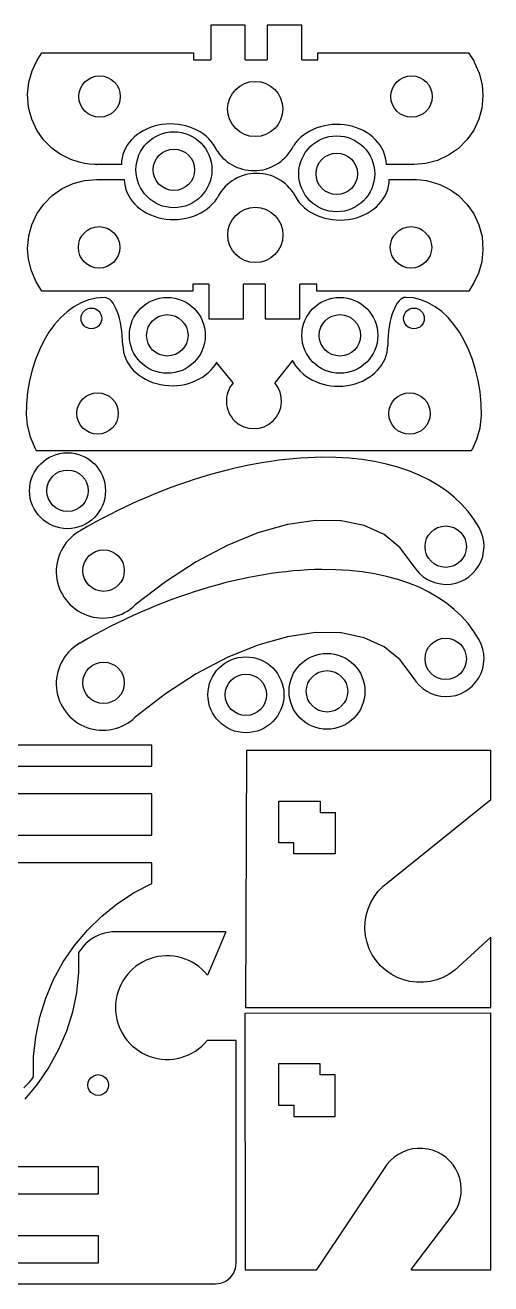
# Model space of a CAD drawing. Extents: x 3 to 201, y 2 to 289.
# Drawn here: x 133.5 to 201, y 3.3 to 185.6 of the extents above; entities that cross this region are included whole.
import ezdxf

# ---------------------------------------------------------------- set-up
doc = ezdxf.new("R2010")
doc.units = 0
doc.header["$MEASUREMENT"] = 0
doc.layers.get('0').update_dxf_attribs({"linetype": 'CONTINUOUS'})

msp = doc.modelspace()

# ---------------------------------------------------------------- linework, layer by layer
at = {"linetype": 'CONTINUOUS'}
for p, q in [((165.42, 181.57), (165.42, 185.56)), ((173.6, 180.57), (173.6, 185.57)), ((165.42, 180.57), (165.42, 181.57)), ((165.42, 180.57), (168.6, 180.57)), ((168.6, 181.57), (168.6, 180.57)), ((175.93, 181.57), (197.78, 181.57)), ((197.78, 181.57), (198.52, 180.38)), ((198.52, 180.38), (198.6, 180.21)), ((198.6, 180.21), (199.31, 178.62)), ((199.31, 178.62), (199.73, 176.93)), ((199.73, 176.93), (199.86, 175.38)), ((199.86, 175.38), (199.75, 174.05)), ((199.68, 173.53), (199.26, 171.96)), ((199.75, 174.05), (199.68, 173.53)), ((199.26, 171.96), (198.52, 170.38)), ((198.52, 170.38), (197.52, 168.95)), ((196.29, 167.72), (194.86, 166.72)), ((197.52, 168.95), (196.29, 167.72)), ((161.37, 167.29), (161.36, 167.33)), ((161.38, 167.29), (161.37, 167.29)), ((193.28, 165.98), (191.6, 165.53)), ((194.86, 166.72), (193.28, 165.98)), ((143.79, 165.38), (143.86, 165.38)), ((147.46, 165.38), (143.79, 165.38)), ((189.86, 165.38), (185.86, 165.38)), ((191.6, 165.53), (189.86, 165.38)), ((138.88, 161.9), (140.46, 162.63)), ((140.46, 162.63), (142.14, 163.08)), ((142.14, 163.08), (143.88, 163.24)), ((143.88, 163.24), (147.88, 163.24)), ((186.28, 163.23), (189.96, 163.23)), ((189.96, 163.23), (189.88, 163.24)), ((136.22, 159.66), (137.45, 160.9)), ((137.45, 160.9), (138.88, 161.9)), ((172.36, 161.32), (172.37, 161.32)), ((172.37, 161.32), (172.39, 161.29)), ((135.22, 158.24), (136.22, 159.66)), ((134.48, 156.66), (135.22, 158.24)), ((134, 154.56), (134.06, 155.08)), ((134.06, 155.08), (134.48, 156.66)), ((133.88, 153.24), (134, 154.56)), ((134.02, 151.68), (133.88, 153.24)), ((134.43, 149.99), (134.02, 151.68)), ((135.14, 148.4), (134.43, 149.99)), ((135.22, 148.24), (135.14, 148.4)), ((135.96, 147.04), (135.22, 148.24)), ((160.15, 148.04), (160.15, 143.04)), ((168.32, 148.04), (165.15, 148.04)), ((165.15, 147.04), (165.15, 148.04)), ((168.32, 148.04), (168.32, 147.04)), ((157.81, 147.04), (135.96, 147.04)), ((168.32, 147.04), (168.32, 143.05)), ((141.27, 112.22), (141.3, 112.24)), ((189.69, 107.44), (189.72, 107.38)), ((141.27, 95.97), (141.3, 95.99)), ((189.69, 91.19), (189.72, 91.14))]:
    msp.add_line(p, q, dxfattribs=at)
at = {"color": 7, "linetype": 'CONTINUOUS'}
for p, q in [((161.13, 136.48), (161.27, 136.74)), ((163.65, 133.76), (161.27, 136.74)), ((172.28, 137.01), (169.68, 133.77)), ((172.72, 136.26), (172.28, 137.01)), ((133.67, 129.18), (133.81, 127.63)), ((133.81, 127.63), (134.23, 125.94)), ((199.47, 127.27), (199.66, 129)), ((134.23, 125.94), (134.93, 124.35)), ((198.99, 125.6), (199.47, 127.27)), ((134.93, 124.35), (135.01, 124.18)), ((135.01, 124.18), (135.13, 123.99)), ((135.13, 123.99), (159.94, 123.99)), ((159.94, 123.99), (164.94, 123.99)), ((164.94, 123.99), (173.12, 123.99)), ((173.12, 123.99), (175.61, 123.99)), ((175.61, 123.99), (198.21, 123.99)), ((198.21, 123.99), (198.33, 124.18)), ((198.33, 124.18), (198.99, 125.6)), ((162.58, 54.27), (160.8, 50.04)), ((160.8, 50.04), (159.95, 48.01)), ((162.34, 38.55), (159.91, 38.55))]:
    msp.add_line(p, q, dxfattribs=at)
at = {"linetype": 'CONTINUOUS'}
for points in [[(165.42, 185.56), (160.42, 185.56), (160.42, 180.57), (160.42, 180.57), (160.42, 180.57)], [(173.6, 185.57), (168.6, 185.57), (168.6, 181.57), (168.6, 181.57), (168.6, 181.57)], [(143.79, 165.38), (143.52, 165.38), (142.91, 165.46), (142.13, 165.53), (141.37, 165.73), (140.13, 166.11), (138.6, 166.9), (137.44, 167.72), (136.2, 168.95), (135.2, 170.38), (134.47, 171.96), (134.02, 173.64), (133.88, 175.56), (134.06, 177.29), (134.54, 178.96), (135.2, 180.38), (135.95, 181.57), (157.93, 181.57), (157.93, 181.57), (157.93, 181.57)], [(157.93, 181.57), (157.93, 180.57), (160.42, 180.57), (160.42, 180.57), (160.42, 180.57)], [(173.6, 180.57), (175.93, 180.57), (175.93, 181.57), (175.93, 181.57), (175.93, 181.57)], [(189.96, 163.23), (190.23, 163.23), (190.83, 163.15), (191.62, 163.08), (192.37, 162.88), (193.61, 162.5), (195.14, 161.71), (196.31, 160.9), (197.54, 159.66), (198.54, 158.24), (199.28, 156.66), (199.73, 154.97), (199.86, 153.05), (199.68, 151.32), (199.2, 149.65), (198.54, 148.24), (197.8, 147.04), (175.81, 147.04), (175.81, 147.04), (175.81, 147.04)], [(160.15, 148.04), (157.81, 148.04), (157.81, 147.04), (157.81, 147.04), (157.81, 147.04)], [(168.32, 143.05), (173.32, 143.05), (173.32, 148.04), (173.32, 148.04), (173.32, 148.04)], [(175.81, 147.04), (175.81, 148.04), (173.32, 148.04), (173.32, 148.04), (173.32, 148.04)], [(160.15, 143.04), (165.15, 143.04), (165.15, 147.04), (165.15, 147.04), (165.15, 147.04)], [(189.69, 107.44), (187.88, 109.9), (185.52, 111.81), (182.64, 113.11), (179.3, 113.8), (175.57, 113.85), (171.53, 113.26), (167.24, 112.05), (162.81, 110.24), (158.31, 107.86), (153.84, 104.96), (149.48, 101.61), (149.48, 101.61), (149.48, 101.61)], [(141.49, 112.35), (141.3, 112.24), (141.3, 112.24), (141.3, 112.24)], [(189.69, 91.19), (187.88, 93.66), (185.52, 95.56), (182.64, 96.87), (179.3, 97.55), (175.57, 97.6), (171.53, 97.01), (167.24, 95.8), (162.81, 93.99), (158.31, 91.61), (153.84, 88.72), (149.48, 85.36), (149.48, 85.36), (149.48, 85.36)], [(141.49, 96.1), (141.3, 95.99), (141.3, 95.99), (141.3, 95.99)]]:
    msp.add_lwpolyline(points, dxfattribs=at)
at = {"color": 7, "linetype": 'CONTINUOUS'}
for points in [[(151.89, 81.28), (114.89, 81.28), (114.11, 81.18), (113.39, 80.88), (112.77, 80.41), (112.29, 79.78), (111.99, 79.06), (111.89, 78.28), (111.89, 46.03), (113.66, 46.03)], [(131.89, 78.28), (151.89, 78.28), (151.89, 81.28)], [(131.89, 68.28), (151.89, 68.28), (151.89, 74.28), (131.89, 74.28)], [(133.33, 31.7), (133.73, 32.05), (134.09, 32.44), (134.43, 32.85), (134.73, 33.29), (134.75, 36.2), (135.05, 39.08), (135.64, 41.92), (136.51, 44.69), (137.64, 47.36), (139.04, 49.91), (140.67, 52.31), (142.54, 54.53), (144.61, 56.56), (146.88, 58.37), (149.31, 59.95), (151.89, 61.28), (151.89, 64.28), (131.89, 64.28)], [(162.58, 54.27), (162.35, 54.28), (146.62, 54.28), (146.09, 54.26), (145.56, 54.19), (145.04, 54.08), (144.53, 53.92), (144.03, 53.73), (143.56, 53.48), (143.1, 53.2), (142.67, 52.89), (142.27, 52.53), (141.91, 52.15), (141.57, 51.73), (141.27, 51.29), (141.25, 48.39), (140.95, 45.5), (140.36, 42.66), (139.49, 39.89), (138.36, 37.22), (136.96, 34.67), (135.33, 32.28), (133.46, 30.06)], [(124.11, 3.3), (161.11, 3.3), (161.89, 3.4), (162.61, 3.7), (163.23, 4.18), (163.71, 4.8), (164.01, 5.52), (164.11, 6.3), (164.11, 38.55), (162.34, 38.55)], [(124.11, 20.3), (144.11, 20.3), (144.11, 16.3), (124.11, 16.3)], [(124.11, 10.3), (144.11, 10.3), (144.11, 6.3), (124.11, 6.3)]]:
    msp.add_lwpolyline(points, dxfattribs=at)
for points in [[(201, 80.55), (165.59, 80.55), (165.46, 43.3), (201, 43.3), (201, 53.48), (195.77, 48.71), (194.96, 48.14), (194.09, 47.67), (193.18, 47.32), (192.22, 47.08), (191.24, 46.96), (190.26, 46.96), (189.28, 47.08), (188.33, 47.32), (187.41, 47.67), (186.54, 48.14), (185.74, 48.71), (185.01, 49.37), (184.37, 50.12), (183.82, 50.94), (183.38, 51.82), (183.06, 52.75), (182.85, 53.71), (182.75, 54.7), (182.78, 55.68), (182.94, 56.65), (183.21, 57.6), (183.59, 58.51), (184.08, 59.36), (184.68, 60.15), (185.36, 60.85), (201, 73.44)], [(165.4, 42.51), (200.97, 42.55), (200.97, 5.3), (189.53, 5.3), (189.45, 5.39), (195.7, 13.59), (196.08, 14.22), (196.37, 14.9), (196.57, 15.61), (196.69, 16.34), (196.72, 17.08), (196.65, 17.82), (196.5, 18.54), (196.26, 19.24), (195.93, 19.9), (195.53, 20.52), (195.05, 21.08), (194.51, 21.58), (193.9, 22.01), (193.26, 22.36), (192.57, 22.64), (191.85, 22.82), (191.12, 22.91), (190.38, 22.92), (189.65, 22.83), (188.93, 22.66), (188.24, 22.39), (187.59, 22.05), (186.98, 21.62), (186.43, 21.13), (185.95, 20.57), (175.71, 5.3), (165.43, 5.3)]]:
    msp.add_lwpolyline(points, close=True, dxfattribs=at)
at = {"color": 142, "linetype": 'CONTINUOUS'}
for points in [[(170.28, 67.18), (170.28, 73.18), (176.28, 73.18), (176.28, 71.55), (178.46, 71.55), (178.46, 65.55), (172.46, 65.55), (172.46, 67.18)], [(172.43, 27.55), (178.43, 27.55), (178.43, 33.55), (176.25, 33.55), (176.25, 35.18), (170.25, 35.18), (170.25, 29.18), (172.43, 29.18)], [(145.41, 31.34), (145.17, 31.03), (144.86, 30.79), (144.5, 30.64), (144.11, 30.59), (143.72, 30.64), (143.36, 30.79), (143.05, 31.03), (142.81, 31.34), (142.66, 31.7), (142.61, 32.09), (142.66, 32.48), (142.81, 32.84), (143.05, 33.15), (143.36, 33.39), (143.72, 33.54), (144.11, 33.59), (144.5, 33.54), (144.86, 33.39), (145.17, 33.15), (145.41, 32.84), (145.56, 32.48), (145.61, 32.09), (145.56, 31.7)]]:
    msp.add_lwpolyline(points, close=True, dxfattribs=at)
for centre, radius in [((144.31, 175.23), 3), ((166.86, 173.43), 4), ((189.51, 175.23), 3), ((155.08, 164.63), 3), ((178.67, 164.04), 3), ((166.88, 155.19), 4), ((144.23, 153.39), 3), ((189.43, 153.39), 3), ((179.12, 140.65), 5.5), ((143.12, 143.1), 1.5), ((189.86, 143.1), 1.5), ((154.12, 140.65), 3), ((179.12, 140.65), 3), ((144.02, 129.34), 3), ((189.22, 129.33), 3), ((139.66, 118.15), 3), ((194.46, 110.05), 3), ((144.89, 106.58), 3), ((194.46, 93.8), 3), ((144.89, 90.33), 3), ((165.51, 88.6), 3), ((177.26, 89.1), 3)]:
    msp.add_circle(centre, radius, dxfattribs=at)
at = {"linetype": 'CONTINUOUS'}
for centre in [(155.08, 164.63), (178.67, 164.04), (154.12, 140.65), (139.66, 118.15), (165.51, 88.6), (177.26, 89.1)]:
    msp.add_circle(centre, 5.5, dxfattribs=at)
for centre, radius, start, end in [((166.66, 170.91), 6.4, 214.3423, 333.7655), ((167.08, 157.71), 6.4, 34.3423, 153.7655), ((144.78, 106.46), 6.75, 121.4244, 314.0772), ((194.51, 110.09), 5.5, 209.4378, 29.7501), ((194.51, 110.09), 5.5, 208.7701, 209.4378), ((144.78, 90.21), 6.75, 121.4244, 314.0772), ((194.51, 93.84), 5.5, 209.4378, 29.7501), ((194.51, 93.84), 5.5, 208.7701, 209.4378)]:
    msp.add_arc(centre, radius, start, end, dxfattribs=at)
at = {"color": 7, "linetype": 'CONTINUOUS'}
for centre, radius, start, end in [((166.87, 133.66), 6.4, 151.1693, 153.7655), ((166.67, 131.14), 4, 139.026, 41.1574), ((154.11, 43.3), 7.5, 38.9056, 320.7035)]:
    msp.add_arc(centre, radius, start, end, dxfattribs=at)
at = {"linetype": 'CONTINUOUS'}
for centre, major_axis, ratio, start_param, end_param in [((154.61, 165.37), (-7.15, 0), 0.825175, -2.621573, -0.002194), ((178.71, 165.3), (-7.15, 0), 0.825175, -3.128654, -0.489831), ((154.61, 165.37), (-7.15, 0), 0.825175, -2.803084, -2.621573), ((155.03, 163.31), (7.15, 0), 0.825175, -3.128654, -0.489831), ((179.13, 163.24), (7.15, 0), 0.825175, -2.621573, -0.002194), ((179.13, 163.24), (7.15, 0), 0.825175, -2.803084, -2.621573), ((156.02, 88.26), (-43.19, -24.7), 0.565378, -3.147354, -1.557517), ((156.02, 72.01), (-43.19, -24.7), 0.565378, -3.147354, -1.557517)]:
    msp.add_ellipse(centre, major_axis=major_axis, ratio=ratio, start_param=start_param, end_param=end_param, dxfattribs=at)
at = {"color": 7, "linetype": 'CONTINUOUS'}
for centre, major_axis, ratio, start_param, end_param in [((144.99, 128.97), (0, 17.15), 0.661033, 0, 1.570796), ((144.99, 139.16), (0, 6.97), 0.382112, -1.566766, 0), ((188.66, 139.18), (0, 6.97), 0.370754, 0, 1.570796), ((188.66, 129), (0, 17.15), 0.641386, -1.570796, 0), ((154.82, 139.26), (-7.15, 0), 0.825175, 0.012939, 2.651762), ((178.92, 139.19), (-7.15, 0), 0.825175, 0.52002, 3.139399), ((178.92, 139.19), (-7.15, 0), 0.825175, 0.378777, 0.52002)]:
    msp.add_ellipse(centre, major_axis=major_axis, ratio=ratio, start_param=start_param, end_param=end_param, dxfattribs=at)

doc.saveas('drawing.dxf')
